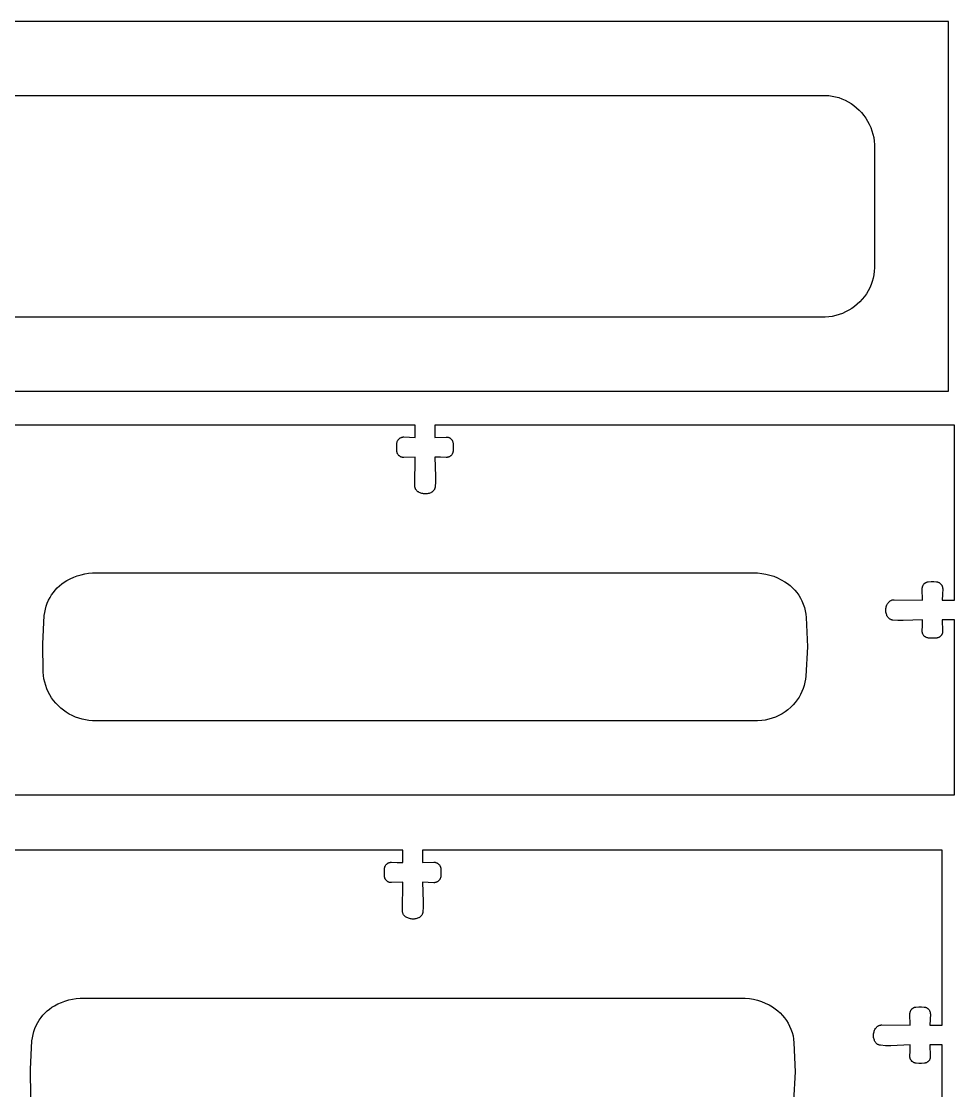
# Model space of a CAD drawing. Extents: x -75 to 75, y -42 to 42.
# Drawn here: x 10.21 to 29.16, y -5.03 to 16.66 of the extents above; entities that cross this region are included whole.
import ezdxf

# ---------------------------------------------------------------- set-up
doc = ezdxf.new("R2010")
doc.units = 0
doc.header["$MEASUREMENT"] = 0
doc.layers.get('0').update_dxf_attribs({"linetype": 'CONTINUOUS'})

msp = doc.modelspace()

# ---------------------------------------------------------------- linework, layer by layer
for p, q in [((29.031, 16.655), (7.531, 16.655)), ((29.031, 9.155), (29.031, 16.655)), ((10.031, 15.155), (26.531, 15.155)), ((26.531, 15.155), (26.601, 15.15)), ((26.601, 15.15), (26.67, 15.141)), ((26.67, 15.141), (26.738, 15.127)), ((26.738, 15.127), (26.805, 15.108)), ((26.805, 15.108), (26.87, 15.084)), ((26.87, 15.084), (26.934, 15.057)), ((26.934, 15.057), (26.996, 15.025)), ((26.996, 15.025), (27.055, 14.988)), ((27.055, 14.988), (27.112, 14.948)), ((27.112, 14.948), (27.166, 14.904)), ((27.166, 14.904), (27.217, 14.857)), ((27.217, 14.857), (27.266, 14.805)), ((27.266, 14.805), (27.311, 14.749)), ((27.311, 14.749), (27.353, 14.691)), ((27.353, 14.691), (27.39, 14.63)), ((27.39, 14.63), (27.424, 14.567)), ((27.424, 14.567), (27.453, 14.502)), ((27.453, 14.502), (27.478, 14.435)), ((27.478, 14.435), (27.498, 14.366)), ((27.498, 14.366), (27.514, 14.297)), ((27.514, 14.297), (27.525, 14.226)), ((27.525, 14.226), (27.531, 14.155)), ((27.531, 14.155), (27.531, 11.655)), ((27.517, 11.517), (27.503, 11.448)), ((27.526, 11.586), (27.517, 11.517)), ((27.531, 11.655), (27.526, 11.586)), ((27.461, 11.316), (27.433, 11.252)), ((27.484, 11.381), (27.461, 11.316)), ((27.503, 11.448), (27.484, 11.381)), ((27.324, 11.074), (27.281, 11.02)), ((27.365, 11.131), (27.324, 11.074)), ((27.401, 11.19), (27.365, 11.131)), ((27.433, 11.252), (27.401, 11.19)), ((27.126, 10.875), (27.067, 10.834)), ((27.181, 10.92), (27.126, 10.875)), ((27.233, 10.969), (27.181, 10.92)), ((27.281, 11.02), (27.233, 10.969)), ((26.531, 10.655), (10.031, 10.655)), ((26.602, 10.661), (26.531, 10.655)), ((26.673, 10.672), (26.602, 10.661)), ((26.743, 10.688), (26.673, 10.672)), ((26.811, 10.709), (26.743, 10.688)), ((26.878, 10.733), (26.811, 10.709)), ((26.943, 10.763), (26.878, 10.733)), ((27.007, 10.796), (26.943, 10.763)), ((27.067, 10.834), (27.007, 10.796)), ((7.531, 9.155), (29.031, 9.155)), ((18.206, 8.468), (7.656, 8.468)), ((18.206, 8.218), (18.206, 8.468)), ((29.156, 8.468), (18.606, 8.468)), ((18.606, 8.468), (18.606, 8.218)), ((29.156, 4.918), (29.156, 8.468)), ((17.833, 8.044), (17.836, 8.101)), ((17.833, 7.988), (17.833, 8.044)), ((17.836, 8.101), (17.838, 8.11)), ((17.838, 8.11), (17.84, 8.119)), ((17.84, 8.119), (17.842, 8.128)), ((17.842, 8.128), (17.845, 8.137)), ((17.845, 8.137), (17.849, 8.145)), ((17.849, 8.145), (17.853, 8.153)), ((17.853, 8.153), (17.857, 8.161)), ((17.857, 8.161), (17.863, 8.169)), ((17.863, 8.169), (17.868, 8.176)), ((17.868, 8.176), (17.875, 8.183)), ((17.875, 8.183), (17.881, 8.189)), ((17.881, 8.189), (17.888, 8.195)), ((17.888, 8.195), (17.896, 8.201)), ((17.896, 8.201), (17.904, 8.206)), ((17.904, 8.206), (17.912, 8.21)), ((17.912, 8.21), (17.92, 8.214)), ((17.92, 8.214), (17.929, 8.217)), ((17.929, 8.217), (17.938, 8.22)), ((17.938, 8.22), (17.947, 8.222)), ((17.947, 8.222), (17.956, 8.224)), ((17.956, 8.224), (17.965, 8.225)), ((17.965, 8.225), (17.974, 8.225)), ((17.974, 8.225), (18.09, 8.222)), ((18.09, 8.222), (18.206, 8.218)), ((18.606, 8.218), (18.836, 8.224)), ((18.836, 8.224), (18.844, 8.224)), ((18.844, 8.224), (18.853, 8.224)), ((18.853, 8.224), (18.862, 8.223)), ((18.862, 8.223), (18.871, 8.221)), ((18.871, 8.221), (18.879, 8.219)), ((18.879, 8.219), (18.888, 8.216)), ((18.888, 8.216), (18.896, 8.213)), ((18.896, 8.213), (18.904, 8.209)), ((18.904, 8.209), (18.912, 8.205)), ((18.912, 8.205), (18.919, 8.2)), ((18.919, 8.2), (18.927, 8.194)), ((18.927, 8.194), (18.933, 8.189)), ((18.933, 8.189), (18.94, 8.182)), ((18.94, 8.182), (18.946, 8.176)), ((18.946, 8.176), (18.951, 8.169)), ((18.951, 8.169), (18.956, 8.161)), ((18.956, 8.161), (18.96, 8.154)), ((18.96, 8.154), (18.964, 8.146)), ((18.964, 8.146), (18.968, 8.138)), ((18.968, 8.138), (18.971, 8.129)), ((18.971, 8.129), (18.973, 8.121)), ((18.973, 8.121), (18.975, 8.112)), ((18.975, 8.112), (18.976, 8.103)), ((18.976, 8.103), (18.98, 8.047)), ((18.98, 8.047), (18.98, 7.991)), ((17.836, 7.932), (17.833, 7.988)), ((17.838, 7.923), (17.836, 7.932)), ((17.839, 7.914), (17.838, 7.923)), ((17.842, 7.906), (17.839, 7.914)), ((17.845, 7.897), (17.842, 7.906)), ((17.848, 7.889), (17.845, 7.897)), ((17.852, 7.881), (17.848, 7.889)), ((17.857, 7.874), (17.852, 7.881)), ((17.862, 7.866), (17.857, 7.874)), ((17.867, 7.859), (17.862, 7.866)), ((17.873, 7.853), (17.867, 7.859)), ((17.879, 7.846), (17.873, 7.853)), ((17.886, 7.841), (17.879, 7.846)), ((17.893, 7.835), (17.886, 7.841)), ((17.901, 7.83), (17.893, 7.835)), ((17.908, 7.826), (17.901, 7.83)), ((17.916, 7.822), (17.908, 7.826)), ((17.925, 7.819), (17.916, 7.822)), ((17.933, 7.816), (17.925, 7.819)), ((17.942, 7.814), (17.933, 7.816)), ((17.95, 7.812), (17.942, 7.814)), ((17.959, 7.811), (17.95, 7.812)), ((17.968, 7.811), (17.959, 7.811)), ((17.977, 7.811), (17.968, 7.811)), ((18.206, 7.818), (17.977, 7.811)), ((18.2, 7.24), (18.206, 7.818)), ((18.606, 7.818), (18.619, 7.423)), ((18.722, 7.813), (18.606, 7.818)), ((18.838, 7.81), (18.722, 7.813)), ((18.847, 7.81), (18.838, 7.81)), ((18.857, 7.811), (18.847, 7.81)), ((18.866, 7.813), (18.857, 7.811)), ((18.875, 7.815), (18.866, 7.813)), ((18.884, 7.818), (18.875, 7.815)), ((18.892, 7.821), (18.884, 7.818)), ((18.901, 7.825), (18.892, 7.821)), ((18.909, 7.829), (18.901, 7.825)), ((18.917, 7.834), (18.909, 7.829)), ((18.924, 7.84), (18.917, 7.834)), ((18.931, 7.846), (18.924, 7.84)), ((18.938, 7.852), (18.931, 7.846)), ((18.944, 7.859), (18.938, 7.852)), ((18.95, 7.866), (18.944, 7.859)), ((18.955, 7.874), (18.95, 7.866)), ((18.96, 7.882), (18.955, 7.874)), ((18.964, 7.89), (18.96, 7.882)), ((18.968, 7.898), (18.964, 7.89)), ((18.971, 7.907), (18.968, 7.898)), ((18.973, 7.916), (18.971, 7.907)), ((18.975, 7.925), (18.973, 7.916)), ((18.976, 7.934), (18.975, 7.925)), ((18.98, 7.991), (18.976, 7.934)), ((18.619, 7.423), (18.62, 7.317)), ((18.2, 7.23), (18.2, 7.24)), ((18.201, 7.219), (18.2, 7.23)), ((18.203, 7.209), (18.201, 7.219)), ((18.205, 7.199), (18.203, 7.209)), ((18.208, 7.189), (18.205, 7.199)), ((18.212, 7.179), (18.208, 7.189)), ((18.216, 7.17), (18.212, 7.179)), ((18.222, 7.161), (18.216, 7.17)), ((18.227, 7.152), (18.222, 7.161)), ((18.597, 7.163), (18.592, 7.154)), ((18.601, 7.172), (18.597, 7.163)), ((18.605, 7.181), (18.601, 7.172)), ((18.608, 7.191), (18.605, 7.181)), ((18.61, 7.201), (18.608, 7.191)), ((18.612, 7.211), (18.61, 7.201)), ((18.62, 7.317), (18.612, 7.211)), ((18.234, 7.144), (18.227, 7.152)), ((18.24, 7.136), (18.234, 7.144)), ((18.248, 7.129), (18.24, 7.136)), ((18.256, 7.122), (18.248, 7.129)), ((18.264, 7.116), (18.256, 7.122)), ((18.273, 7.111), (18.264, 7.116)), ((18.289, 7.102), (18.273, 7.111)), ((18.306, 7.094), (18.289, 7.102)), ((18.324, 7.087), (18.306, 7.094)), ((18.342, 7.081), (18.324, 7.087)), ((18.36, 7.077), (18.342, 7.081)), ((18.378, 7.074), (18.36, 7.077)), ((18.397, 7.072), (18.378, 7.074)), ((18.416, 7.072), (18.397, 7.072)), ((18.434, 7.072), (18.416, 7.072)), ((18.453, 7.074), (18.434, 7.072)), ((18.472, 7.078), (18.453, 7.074)), ((18.49, 7.082), (18.472, 7.078)), ((18.508, 7.088), (18.49, 7.082)), ((18.525, 7.095), (18.508, 7.088)), ((18.534, 7.099), (18.525, 7.095)), ((18.543, 7.104), (18.534, 7.099)), ((18.551, 7.11), (18.543, 7.104)), ((18.56, 7.116), (18.551, 7.11)), ((18.567, 7.122), (18.56, 7.116)), ((18.574, 7.13), (18.567, 7.122)), ((18.581, 7.137), (18.574, 7.13)), ((18.587, 7.145), (18.581, 7.137)), ((18.592, 7.154), (18.587, 7.145)), ((11.35, 5.41), (11.425, 5.432)), ((11.425, 5.432), (11.501, 5.449)), ((11.501, 5.449), (11.578, 5.461)), ((11.578, 5.461), (11.656, 5.468)), ((11.656, 5.468), (25.156, 5.468)), ((25.156, 5.468), (25.24, 5.459)), ((25.24, 5.459), (25.323, 5.445)), ((25.323, 5.445), (25.405, 5.425)), ((25.405, 5.425), (25.485, 5.4)), ((10.944, 5.166), (10.988, 5.208)), ((10.988, 5.208), (11.035, 5.246)), ((11.035, 5.246), (11.085, 5.282)), ((11.085, 5.282), (11.136, 5.314)), ((11.136, 5.314), (11.205, 5.351)), ((11.205, 5.351), (11.277, 5.383)), ((11.277, 5.383), (11.35, 5.41)), ((25.485, 5.4), (25.563, 5.368)), ((25.563, 5.368), (25.639, 5.331)), ((25.639, 5.331), (25.712, 5.289)), ((25.712, 5.289), (25.766, 5.252)), ((25.766, 5.252), (25.818, 5.211)), ((25.818, 5.211), (25.867, 5.167)), ((28.508, 5.199), (28.511, 5.207)), ((28.511, 5.207), (28.515, 5.215)), ((28.515, 5.215), (28.519, 5.223)), ((28.519, 5.223), (28.524, 5.231)), ((28.524, 5.231), (28.529, 5.238)), ((28.529, 5.238), (28.535, 5.245)), ((28.535, 5.245), (28.541, 5.251)), ((28.541, 5.251), (28.548, 5.257)), ((28.548, 5.257), (28.555, 5.262)), ((28.555, 5.262), (28.562, 5.267)), ((28.562, 5.267), (28.57, 5.272)), ((28.57, 5.272), (28.578, 5.276)), ((28.578, 5.276), (28.586, 5.279)), ((28.586, 5.279), (28.595, 5.282)), ((28.595, 5.282), (28.603, 5.284)), ((28.603, 5.284), (28.612, 5.286)), ((28.612, 5.286), (28.621, 5.287)), ((28.621, 5.287), (28.677, 5.291)), ((28.677, 5.291), (28.733, 5.291)), ((28.733, 5.291), (28.789, 5.287)), ((28.789, 5.287), (28.799, 5.286)), ((28.799, 5.286), (28.808, 5.284)), ((28.808, 5.284), (28.817, 5.282)), ((28.817, 5.282), (28.825, 5.279)), ((28.825, 5.279), (28.834, 5.275)), ((28.834, 5.275), (28.842, 5.271)), ((28.842, 5.271), (28.85, 5.266)), ((28.85, 5.266), (28.858, 5.261)), ((28.858, 5.261), (28.865, 5.255)), ((28.865, 5.255), (28.872, 5.249)), ((28.872, 5.249), (28.878, 5.242)), ((28.878, 5.242), (28.884, 5.235)), ((28.884, 5.235), (28.89, 5.228)), ((28.89, 5.228), (28.895, 5.22)), ((28.895, 5.22), (28.899, 5.212)), ((28.899, 5.212), (28.903, 5.204)), ((10.797, 4.972), (10.829, 5.024)), ((10.829, 5.024), (10.864, 5.074)), ((10.864, 5.074), (10.902, 5.121)), ((10.902, 5.121), (10.944, 5.166)), ((25.867, 5.167), (25.912, 5.119)), ((25.912, 5.119), (25.954, 5.068)), ((25.954, 5.068), (25.992, 5.014)), ((25.992, 5.014), (26.027, 4.958)), ((28.5, 5.165), (28.501, 5.173)), ((28.5, 5.156), (28.5, 5.165)), ((28.5, 5.147), (28.5, 5.156)), ((28.506, 4.918), (28.5, 5.147)), ((28.501, 5.173), (28.503, 5.182)), ((28.503, 5.182), (28.505, 5.191)), ((28.505, 5.191), (28.508, 5.199)), ((28.903, 5.204), (28.906, 5.195)), ((28.906, 5.195), (28.909, 5.186)), ((28.911, 5.033), (28.906, 4.918)), ((28.909, 5.186), (28.911, 5.177)), ((28.911, 5.177), (28.913, 5.168)), ((28.914, 5.149), (28.911, 5.033)), ((28.913, 5.168), (28.913, 5.159)), ((28.913, 5.159), (28.914, 5.149)), ((10.702, 4.73), (10.719, 4.793)), ((10.719, 4.793), (10.741, 4.855)), ((10.741, 4.855), (10.767, 4.915)), ((10.767, 4.915), (10.797, 4.972)), ((26.027, 4.958), (26.057, 4.9)), ((26.057, 4.9), (26.085, 4.836)), ((26.085, 4.836), (26.108, 4.77)), ((27.766, 4.764), (27.77, 4.782)), ((27.77, 4.782), (27.776, 4.8)), ((27.776, 4.8), (27.782, 4.818)), ((27.782, 4.818), (27.79, 4.835)), ((27.79, 4.835), (27.799, 4.851)), ((27.799, 4.851), (27.805, 4.86)), ((27.805, 4.86), (27.811, 4.868)), ((27.811, 4.868), (27.818, 4.876)), ((27.818, 4.876), (27.825, 4.883)), ((27.825, 4.883), (27.833, 4.89)), ((27.833, 4.89), (27.841, 4.897)), ((27.841, 4.897), (27.85, 4.902)), ((27.85, 4.902), (27.859, 4.907)), ((27.859, 4.907), (27.868, 4.912)), ((27.868, 4.912), (27.878, 4.916)), ((27.878, 4.916), (27.888, 4.919)), ((27.888, 4.919), (27.898, 4.921)), ((27.898, 4.921), (27.908, 4.923)), ((27.908, 4.923), (27.918, 4.924)), ((27.918, 4.924), (27.929, 4.924)), ((27.929, 4.924), (28.506, 4.918)), ((28.906, 4.918), (29.156, 4.918)), ((10.648, 4.029), (10.68, 4.602)), ((10.68, 4.602), (10.689, 4.666)), ((10.689, 4.666), (10.702, 4.73)), ((26.108, 4.77), (26.126, 4.702)), ((26.126, 4.702), (26.138, 4.634)), ((26.138, 4.634), (26.146, 4.564)), ((26.146, 4.564), (26.167, 3.971)), ((27.76, 4.708), (27.761, 4.727)), ((27.761, 4.689), (27.76, 4.708)), ((27.761, 4.727), (27.763, 4.745)), ((27.763, 4.671), (27.761, 4.689)), ((27.763, 4.745), (27.766, 4.764)), ((27.766, 4.652), (27.763, 4.671)), ((27.771, 4.634), (27.766, 4.652)), ((27.777, 4.616), (27.771, 4.634)), ((27.783, 4.599), (27.777, 4.616)), ((27.788, 4.59), (27.783, 4.599)), ((27.793, 4.581), (27.788, 4.59)), ((27.798, 4.572), (27.793, 4.581)), ((27.805, 4.564), (27.798, 4.572)), ((27.811, 4.557), (27.805, 4.564)), ((27.818, 4.55), (27.811, 4.557)), ((27.826, 4.543), (27.818, 4.55)), ((27.834, 4.537), (27.826, 4.543)), ((27.843, 4.531), (27.834, 4.537)), ((27.851, 4.527), (27.843, 4.531)), ((27.861, 4.522), (27.851, 4.527)), ((27.87, 4.519), (27.861, 4.522)), ((27.88, 4.516), (27.87, 4.519)), ((27.89, 4.513), (27.88, 4.516)), ((27.9, 4.512), (27.89, 4.513)), ((28.006, 4.503), (27.9, 4.512)), ((28.112, 4.504), (28.006, 4.503)), ((28.506, 4.518), (28.112, 4.504)), ((28.499, 4.286), (28.502, 4.402)), ((28.502, 4.402), (28.506, 4.518)), ((29.156, 4.518), (28.906, 4.518)), ((28.906, 4.518), (28.913, 4.288)), ((29.156, 0.968), (29.156, 4.518)), ((28.499, 4.276), (28.499, 4.286)), ((28.5, 4.267), (28.499, 4.276)), ((28.501, 4.258), (28.5, 4.267)), ((28.504, 4.249), (28.501, 4.258)), ((28.506, 4.24), (28.504, 4.249)), ((28.51, 4.231), (28.506, 4.24)), ((28.513, 4.223), (28.51, 4.231)), ((28.518, 4.215), (28.513, 4.223)), ((28.523, 4.207), (28.518, 4.215)), ((28.528, 4.2), (28.523, 4.207)), ((28.534, 4.193), (28.528, 4.2)), ((28.541, 4.186), (28.534, 4.193)), ((28.548, 4.18), (28.541, 4.186)), ((28.555, 4.174), (28.548, 4.18)), ((28.562, 4.169), (28.555, 4.174)), ((28.57, 4.164), (28.562, 4.169)), ((28.579, 4.16), (28.57, 4.164)), ((28.587, 4.156), (28.579, 4.16)), ((28.596, 4.153), (28.587, 4.156)), ((28.605, 4.151), (28.596, 4.153)), ((28.614, 4.149), (28.605, 4.151)), ((28.623, 4.148), (28.614, 4.149)), ((28.679, 4.144), (28.623, 4.148)), ((28.736, 4.144), (28.679, 4.144)), ((28.792, 4.148), (28.736, 4.144)), ((28.801, 4.149), (28.792, 4.148)), ((28.809, 4.151), (28.801, 4.149)), ((28.818, 4.153), (28.809, 4.151)), ((28.826, 4.156), (28.818, 4.153)), ((28.835, 4.159), (28.826, 4.156)), ((28.842, 4.163), (28.835, 4.159)), ((28.85, 4.168), (28.842, 4.163)), ((28.857, 4.173), (28.85, 4.168)), ((28.864, 4.178), (28.857, 4.173)), ((28.871, 4.184), (28.864, 4.178)), ((28.877, 4.191), (28.871, 4.184)), ((28.883, 4.197), (28.877, 4.191)), ((28.888, 4.204), (28.883, 4.197)), ((28.893, 4.212), (28.888, 4.204)), ((28.898, 4.22), (28.893, 4.212)), ((28.902, 4.228), (28.898, 4.22)), ((28.905, 4.236), (28.902, 4.228)), ((28.908, 4.244), (28.905, 4.236)), ((28.91, 4.253), (28.908, 4.244)), ((28.911, 4.262), (28.91, 4.253)), ((28.912, 4.27), (28.911, 4.262)), ((28.913, 4.279), (28.912, 4.27)), ((28.913, 4.288), (28.913, 4.279)), ((10.657, 3.456), (10.648, 4.029)), ((26.167, 3.971), (26.139, 3.377)), ((10.663, 3.387), (10.657, 3.456)), ((10.673, 3.318), (10.663, 3.387)), ((10.688, 3.251), (10.673, 3.318)), ((26.131, 3.313), (26.119, 3.249)), ((26.139, 3.377), (26.131, 3.313)), ((10.708, 3.184), (10.688, 3.251)), ((10.732, 3.119), (10.708, 3.184)), ((10.76, 3.056), (10.732, 3.119)), ((10.793, 2.995), (10.76, 3.056)), ((26.058, 3.064), (26.03, 3.005)), ((26.083, 3.124), (26.058, 3.064)), ((26.103, 3.186), (26.083, 3.124)), ((26.119, 3.249), (26.103, 3.186)), ((10.829, 2.936), (10.793, 2.995)), ((10.87, 2.88), (10.829, 2.936)), ((10.914, 2.827), (10.87, 2.88)), ((10.961, 2.776), (10.914, 2.827)), ((25.923, 2.843), (25.88, 2.794)), ((25.962, 2.895), (25.923, 2.843)), ((25.998, 2.949), (25.962, 2.895)), ((26.03, 3.005), (25.998, 2.949)), ((11.013, 2.728), (10.961, 2.776)), ((11.068, 2.684), (11.013, 2.728)), ((11.126, 2.643), (11.068, 2.684)), ((11.186, 2.606), (11.126, 2.643)), ((11.249, 2.573), (11.186, 2.606)), ((25.653, 2.61), (25.588, 2.575)), ((25.714, 2.65), (25.653, 2.61)), ((25.773, 2.694), (25.714, 2.65)), ((25.829, 2.742), (25.773, 2.694)), ((25.88, 2.794), (25.829, 2.742)), ((11.313, 2.545), (11.249, 2.573)), ((11.379, 2.52), (11.313, 2.545)), ((11.447, 2.5), (11.379, 2.52)), ((11.516, 2.485), (11.447, 2.5)), ((11.586, 2.474), (11.516, 2.485)), ((11.656, 2.468), (11.586, 2.474)), ((25.156, 2.468), (11.656, 2.468)), ((25.244, 2.474), (25.156, 2.468)), ((25.31, 2.484), (25.244, 2.474)), ((25.382, 2.499), (25.31, 2.484)), ((25.453, 2.519), (25.382, 2.499)), ((25.521, 2.545), (25.453, 2.519)), ((25.588, 2.575), (25.521, 2.545)), ((7.656, 0.968), (29.156, 0.968)), ((17.956, -0.157), (7.406, -0.157)), ((17.956, -0.407), (17.956, -0.157)), ((18.356, -0.157), (18.356, -0.407)), ((28.906, -0.157), (18.356, -0.157)), ((28.906, -3.707), (28.906, -0.157)), ((17.631, -0.436), (17.638, -0.43)), ((17.638, -0.43), (17.646, -0.424)), ((17.646, -0.424), (17.654, -0.419)), ((17.654, -0.419), (17.662, -0.415)), ((17.662, -0.415), (17.67, -0.411)), ((17.67, -0.411), (17.679, -0.408)), ((17.679, -0.408), (17.688, -0.405)), ((17.688, -0.405), (17.697, -0.403)), ((17.697, -0.403), (17.706, -0.401)), ((17.706, -0.401), (17.715, -0.4)), ((17.715, -0.4), (17.724, -0.4)), ((17.724, -0.4), (17.84, -0.403)), ((17.84, -0.403), (17.956, -0.407)), ((18.356, -0.407), (18.586, -0.401)), ((18.586, -0.401), (18.594, -0.401)), ((18.594, -0.401), (18.603, -0.401)), ((18.603, -0.401), (18.612, -0.402)), ((18.612, -0.402), (18.621, -0.404)), ((18.621, -0.404), (18.629, -0.406)), ((18.629, -0.406), (18.638, -0.409)), ((18.638, -0.409), (18.646, -0.412)), ((18.646, -0.412), (18.654, -0.416)), ((18.654, -0.416), (18.662, -0.42)), ((18.662, -0.42), (18.669, -0.425)), ((18.669, -0.425), (18.677, -0.431)), ((18.677, -0.431), (18.683, -0.436)), ((17.583, -0.581), (17.586, -0.524)), ((17.583, -0.637), (17.583, -0.581)), ((17.586, -0.693), (17.583, -0.637)), ((17.586, -0.524), (17.588, -0.515)), ((17.588, -0.515), (17.59, -0.506)), ((17.59, -0.506), (17.592, -0.497)), ((17.592, -0.497), (17.595, -0.488)), ((17.595, -0.488), (17.599, -0.48)), ((17.599, -0.48), (17.603, -0.472)), ((17.603, -0.472), (17.607, -0.464)), ((17.607, -0.464), (17.613, -0.456)), ((17.613, -0.456), (17.618, -0.449)), ((17.618, -0.449), (17.625, -0.442)), ((17.625, -0.442), (17.631, -0.436)), ((18.683, -0.436), (18.69, -0.443)), ((18.69, -0.443), (18.696, -0.449)), ((18.696, -0.449), (18.701, -0.456)), ((18.701, -0.456), (18.706, -0.464)), ((18.706, -0.464), (18.71, -0.471)), ((18.71, -0.471), (18.714, -0.479)), ((18.714, -0.479), (18.718, -0.487)), ((18.718, -0.487), (18.721, -0.496)), ((18.721, -0.496), (18.723, -0.504)), ((18.723, -0.504), (18.725, -0.513)), ((18.725, -0.513), (18.726, -0.522)), ((18.726, -0.522), (18.73, -0.578)), ((18.73, -0.634), (18.726, -0.691)), ((18.73, -0.578), (18.73, -0.634)), ((17.588, -0.702), (17.586, -0.693)), ((17.589, -0.711), (17.588, -0.702)), ((17.592, -0.719), (17.589, -0.711)), ((17.595, -0.728), (17.592, -0.719)), ((17.598, -0.736), (17.595, -0.728)), ((17.602, -0.744), (17.598, -0.736)), ((17.607, -0.751), (17.602, -0.744)), ((17.612, -0.759), (17.607, -0.751)), ((17.617, -0.766), (17.612, -0.759)), ((17.623, -0.772), (17.617, -0.766)), ((17.629, -0.779), (17.623, -0.772)), ((17.636, -0.784), (17.629, -0.779)), ((17.643, -0.79), (17.636, -0.784)), ((17.651, -0.795), (17.643, -0.79)), ((17.658, -0.799), (17.651, -0.795)), ((17.666, -0.803), (17.658, -0.799)), ((17.675, -0.806), (17.666, -0.803)), ((17.683, -0.809), (17.675, -0.806)), ((17.692, -0.811), (17.683, -0.809)), ((17.7, -0.813), (17.692, -0.811)), ((17.709, -0.814), (17.7, -0.813)), ((17.718, -0.814), (17.709, -0.814)), ((17.727, -0.814), (17.718, -0.814)), ((17.956, -0.807), (17.727, -0.814)), ((17.95, -1.385), (17.956, -0.807)), ((18.356, -0.807), (18.369, -1.202)), ((18.472, -0.812), (18.356, -0.807)), ((18.588, -0.815), (18.472, -0.812)), ((18.597, -0.815), (18.588, -0.815)), ((18.607, -0.814), (18.597, -0.815)), ((18.616, -0.812), (18.607, -0.814)), ((18.625, -0.81), (18.616, -0.812)), ((18.634, -0.807), (18.625, -0.81)), ((18.642, -0.804), (18.634, -0.807)), ((18.651, -0.8), (18.642, -0.804)), ((18.659, -0.796), (18.651, -0.8)), ((18.667, -0.791), (18.659, -0.796)), ((18.674, -0.785), (18.667, -0.791)), ((18.681, -0.779), (18.674, -0.785)), ((18.688, -0.773), (18.681, -0.779)), ((18.694, -0.766), (18.688, -0.773)), ((18.7, -0.759), (18.694, -0.766)), ((18.705, -0.751), (18.7, -0.759)), ((18.71, -0.743), (18.705, -0.751)), ((18.714, -0.735), (18.71, -0.743)), ((18.718, -0.727), (18.714, -0.735)), ((18.721, -0.718), (18.718, -0.727)), ((18.723, -0.709), (18.721, -0.718)), ((18.725, -0.7), (18.723, -0.709)), ((18.726, -0.691), (18.725, -0.7)), ((18.369, -1.202), (18.37, -1.308)), ((17.95, -1.395), (17.95, -1.385)), ((17.951, -1.406), (17.95, -1.395)), ((17.953, -1.416), (17.951, -1.406)), ((17.955, -1.426), (17.953, -1.416)), ((17.958, -1.436), (17.955, -1.426)), ((17.962, -1.446), (17.958, -1.436)), ((17.966, -1.455), (17.962, -1.446)), ((17.972, -1.464), (17.966, -1.455)), ((17.977, -1.473), (17.972, -1.464)), ((17.984, -1.481), (17.977, -1.473)), ((17.99, -1.489), (17.984, -1.481)), ((17.998, -1.496), (17.99, -1.489)), ((18.006, -1.503), (17.998, -1.496)), ((18.014, -1.509), (18.006, -1.503)), ((18.023, -1.514), (18.014, -1.509)), ((18.039, -1.523), (18.023, -1.514)), ((18.301, -1.515), (18.293, -1.521)), ((18.31, -1.509), (18.301, -1.515)), ((18.317, -1.503), (18.31, -1.509)), ((18.324, -1.495), (18.317, -1.503)), ((18.331, -1.488), (18.324, -1.495)), ((18.337, -1.48), (18.331, -1.488)), ((18.342, -1.471), (18.337, -1.48)), ((18.347, -1.462), (18.342, -1.471)), ((18.351, -1.453), (18.347, -1.462)), ((18.355, -1.444), (18.351, -1.453)), ((18.358, -1.434), (18.355, -1.444)), ((18.36, -1.424), (18.358, -1.434)), ((18.362, -1.414), (18.36, -1.424)), ((18.37, -1.308), (18.362, -1.414)), ((18.056, -1.531), (18.039, -1.523)), ((18.074, -1.538), (18.056, -1.531)), ((18.092, -1.544), (18.074, -1.538)), ((18.11, -1.548), (18.092, -1.544)), ((18.128, -1.551), (18.11, -1.548)), ((18.147, -1.553), (18.128, -1.551)), ((18.166, -1.553), (18.147, -1.553)), ((18.184, -1.553), (18.166, -1.553)), ((18.203, -1.551), (18.184, -1.553)), ((18.222, -1.547), (18.203, -1.551)), ((18.24, -1.543), (18.222, -1.547)), ((18.258, -1.537), (18.24, -1.543)), ((18.275, -1.53), (18.258, -1.537)), ((18.284, -1.526), (18.275, -1.53)), ((18.293, -1.521), (18.284, -1.526)), ((10.955, -3.274), (11.027, -3.242)), ((11.027, -3.242), (11.1, -3.215)), ((11.1, -3.215), (11.175, -3.193)), ((11.175, -3.193), (11.251, -3.176)), ((11.251, -3.176), (11.328, -3.164)), ((11.328, -3.164), (11.406, -3.157)), ((11.406, -3.157), (24.906, -3.157)), ((24.906, -3.157), (24.99, -3.166)), ((24.99, -3.166), (25.073, -3.18)), ((25.073, -3.18), (25.155, -3.2)), ((25.155, -3.2), (25.235, -3.225)), ((25.235, -3.225), (25.313, -3.257)), ((10.652, -3.504), (10.694, -3.459)), ((10.694, -3.459), (10.738, -3.417)), ((10.738, -3.417), (10.785, -3.379)), ((10.785, -3.379), (10.835, -3.343)), ((10.835, -3.343), (10.886, -3.311)), ((10.886, -3.311), (10.955, -3.274)), ((25.313, -3.257), (25.389, -3.294)), ((25.389, -3.294), (25.462, -3.336)), ((25.462, -3.336), (25.516, -3.373)), ((25.516, -3.373), (25.568, -3.414)), ((25.568, -3.414), (25.617, -3.458)), ((25.617, -3.458), (25.662, -3.506)), ((28.25, -3.46), (28.251, -3.452)), ((28.25, -3.469), (28.25, -3.46)), ((28.25, -3.478), (28.25, -3.469)), ((28.251, -3.452), (28.253, -3.443)), ((28.253, -3.443), (28.255, -3.434)), ((28.255, -3.434), (28.258, -3.426)), ((28.258, -3.426), (28.261, -3.418)), ((28.261, -3.418), (28.265, -3.41)), ((28.265, -3.41), (28.269, -3.402)), ((28.269, -3.402), (28.274, -3.394)), ((28.274, -3.394), (28.279, -3.387)), ((28.279, -3.387), (28.285, -3.38)), ((28.285, -3.38), (28.291, -3.374)), ((28.291, -3.374), (28.298, -3.368)), ((28.298, -3.368), (28.305, -3.363)), ((28.305, -3.363), (28.312, -3.358)), ((28.312, -3.358), (28.32, -3.353)), ((28.32, -3.353), (28.328, -3.349)), ((28.328, -3.349), (28.336, -3.346)), ((28.336, -3.346), (28.345, -3.343)), ((28.345, -3.343), (28.353, -3.341)), ((28.353, -3.341), (28.362, -3.339)), ((28.362, -3.339), (28.371, -3.338)), ((28.371, -3.338), (28.427, -3.334)), ((28.427, -3.334), (28.483, -3.334)), ((28.483, -3.334), (28.539, -3.338)), ((28.539, -3.338), (28.549, -3.339)), ((28.549, -3.339), (28.558, -3.341)), ((28.558, -3.341), (28.567, -3.343)), ((28.567, -3.343), (28.575, -3.346)), ((28.575, -3.346), (28.584, -3.35)), ((28.584, -3.35), (28.592, -3.354)), ((28.592, -3.354), (28.6, -3.359)), ((28.6, -3.359), (28.608, -3.364)), ((28.608, -3.364), (28.615, -3.37)), ((28.615, -3.37), (28.622, -3.376)), ((28.622, -3.376), (28.628, -3.383)), ((28.628, -3.383), (28.634, -3.39)), ((28.634, -3.39), (28.64, -3.397)), ((28.64, -3.397), (28.645, -3.405)), ((28.645, -3.405), (28.649, -3.413)), ((28.649, -3.413), (28.653, -3.421)), ((28.653, -3.421), (28.656, -3.43)), ((28.656, -3.43), (28.659, -3.439)), ((28.659, -3.439), (28.661, -3.448)), ((28.661, -3.448), (28.663, -3.457)), ((28.663, -3.457), (28.663, -3.466)), ((28.663, -3.466), (28.664, -3.476)), ((10.517, -3.71), (10.547, -3.653)), ((10.547, -3.653), (10.579, -3.601)), ((10.579, -3.601), (10.614, -3.551)), ((10.614, -3.551), (10.652, -3.504)), ((25.662, -3.506), (25.704, -3.557)), ((25.704, -3.557), (25.742, -3.611)), ((25.742, -3.611), (25.777, -3.667)), ((25.777, -3.667), (25.807, -3.725)), ((28.256, -3.707), (28.25, -3.478)), ((28.661, -3.592), (28.656, -3.707)), ((28.664, -3.476), (28.661, -3.592)), ((10.439, -3.959), (10.452, -3.895)), ((10.452, -3.895), (10.469, -3.832)), ((10.469, -3.832), (10.491, -3.77)), ((10.491, -3.77), (10.517, -3.71)), ((25.807, -3.725), (25.835, -3.789)), ((25.835, -3.789), (25.858, -3.855)), ((25.858, -3.855), (25.876, -3.923)), ((27.51, -3.917), (27.511, -3.898)), ((27.511, -3.898), (27.513, -3.88)), ((27.513, -3.88), (27.516, -3.861)), ((27.516, -3.861), (27.52, -3.843)), ((27.52, -3.843), (27.526, -3.825)), ((27.526, -3.825), (27.532, -3.807)), ((27.532, -3.807), (27.54, -3.79)), ((27.54, -3.79), (27.549, -3.774)), ((27.549, -3.774), (27.555, -3.765)), ((27.555, -3.765), (27.561, -3.757)), ((27.561, -3.757), (27.568, -3.749)), ((27.568, -3.749), (27.575, -3.742)), ((27.575, -3.742), (27.583, -3.735)), ((27.583, -3.735), (27.591, -3.728)), ((27.591, -3.728), (27.6, -3.723)), ((27.6, -3.723), (27.609, -3.718)), ((27.609, -3.718), (27.618, -3.713)), ((27.618, -3.713), (27.628, -3.709)), ((27.628, -3.709), (27.638, -3.706)), ((27.638, -3.706), (27.648, -3.704)), ((27.648, -3.704), (27.658, -3.702)), ((27.658, -3.702), (27.668, -3.701)), ((27.668, -3.701), (27.679, -3.701)), ((27.679, -3.701), (28.256, -3.707)), ((28.656, -3.707), (28.906, -3.707)), ((10.398, -4.596), (10.43, -4.023)), ((10.43, -4.023), (10.439, -3.959)), ((25.876, -3.923), (25.888, -3.991)), ((25.888, -3.991), (25.896, -4.061)), ((25.896, -4.061), (25.917, -4.654)), ((27.511, -3.936), (27.51, -3.917)), ((27.513, -3.954), (27.511, -3.936)), ((27.516, -3.973), (27.513, -3.954)), ((27.521, -3.991), (27.516, -3.973)), ((27.527, -4.009), (27.521, -3.991)), ((27.533, -4.026), (27.527, -4.009)), ((27.538, -4.035), (27.533, -4.026)), ((27.543, -4.044), (27.538, -4.035)), ((27.548, -4.053), (27.543, -4.044)), ((27.555, -4.061), (27.548, -4.053)), ((27.561, -4.068), (27.555, -4.061)), ((27.568, -4.075), (27.561, -4.068)), ((27.576, -4.082), (27.568, -4.075)), ((27.584, -4.088), (27.576, -4.082)), ((27.593, -4.094), (27.584, -4.088)), ((27.601, -4.098), (27.593, -4.094)), ((27.611, -4.103), (27.601, -4.098)), ((27.62, -4.106), (27.611, -4.103)), ((27.63, -4.109), (27.62, -4.106)), ((27.64, -4.112), (27.63, -4.109)), ((27.65, -4.113), (27.64, -4.112)), ((27.756, -4.122), (27.65, -4.113)), ((27.862, -4.121), (27.756, -4.122)), ((28.256, -4.107), (27.862, -4.121)), ((28.252, -4.223), (28.256, -4.107)), ((28.906, -4.107), (28.656, -4.107)), ((28.656, -4.107), (28.663, -4.337)), ((28.906, -7.657), (28.906, -4.107)), ((28.249, -4.339), (28.252, -4.223)), ((28.663, -4.337), (28.663, -4.346)), ((28.249, -4.349), (28.249, -4.339)), ((28.25, -4.358), (28.249, -4.349)), ((28.251, -4.367), (28.25, -4.358)), ((28.254, -4.376), (28.251, -4.367)), ((28.256, -4.385), (28.254, -4.376)), ((28.26, -4.394), (28.256, -4.385)), ((28.263, -4.402), (28.26, -4.394)), ((28.268, -4.41), (28.263, -4.402)), ((28.273, -4.418), (28.268, -4.41)), ((28.278, -4.425), (28.273, -4.418)), ((28.284, -4.432), (28.278, -4.425)), ((28.291, -4.439), (28.284, -4.432)), ((28.298, -4.445), (28.291, -4.439)), ((28.305, -4.451), (28.298, -4.445)), ((28.312, -4.456), (28.305, -4.451)), ((28.32, -4.461), (28.312, -4.456)), ((28.329, -4.465), (28.32, -4.461)), ((28.337, -4.469), (28.329, -4.465)), ((28.346, -4.472), (28.337, -4.469)), ((28.355, -4.474), (28.346, -4.472)), ((28.364, -4.476), (28.355, -4.474)), ((28.373, -4.477), (28.364, -4.476)), ((28.429, -4.481), (28.373, -4.477)), ((28.486, -4.481), (28.429, -4.481)), ((28.542, -4.477), (28.486, -4.481)), ((28.551, -4.476), (28.542, -4.477)), ((28.559, -4.474), (28.551, -4.476)), ((28.568, -4.472), (28.559, -4.474)), ((28.576, -4.469), (28.568, -4.472)), ((28.585, -4.466), (28.576, -4.469)), ((28.592, -4.462), (28.585, -4.466)), ((28.6, -4.457), (28.592, -4.462)), ((28.607, -4.452), (28.6, -4.457)), ((28.614, -4.447), (28.607, -4.452)), ((28.621, -4.441), (28.614, -4.447)), ((28.627, -4.434), (28.621, -4.441)), ((28.633, -4.428), (28.627, -4.434)), ((28.638, -4.421), (28.633, -4.428)), ((28.643, -4.413), (28.638, -4.421)), ((28.648, -4.405), (28.643, -4.413)), ((28.652, -4.397), (28.648, -4.405)), ((28.655, -4.389), (28.652, -4.397)), ((28.658, -4.381), (28.655, -4.389)), ((28.66, -4.372), (28.658, -4.381)), ((28.661, -4.363), (28.66, -4.372)), ((28.662, -4.355), (28.661, -4.363)), ((28.663, -4.346), (28.662, -4.355)), ((10.407, -5.169), (10.398, -4.596)), ((25.917, -4.654), (25.889, -5.248))]:
    msp.add_line(p, q)

doc.saveas('drawing.dxf')
